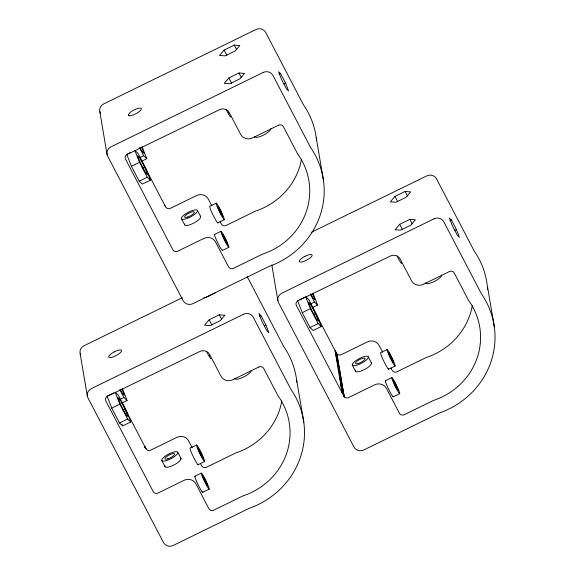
<?xml version="1.0" encoding="UTF-8"?>
<svg xmlns="http://www.w3.org/2000/svg" width="575" height="575" viewBox="0 0 575 575"><rect width="100%" height="100%" fill="white"/><g stroke="black" fill="none" stroke-linecap="round" stroke-linejoin="round"><path stroke-width="0.86" d="M196.456 444.906L197.218 447.774A9.258 0.827 64 0 0 203.536 460.367A9.258 0.827 64 0 0 202.824 456.162A9.258 0.827 64 0 0 196.751 445.028L189.98 448.076L190.742 450.944A9.258 0.827 64 0 0 195.572 461.064A9.258 0.827 64 0 0 198.167 464.233M216.135 203.09L216.897 205.958A9.258 0.827 64 0 0 223.215 218.55A9.258 0.827 64 0 0 222.503 214.346A9.258 0.827 64 0 0 216.437 203.212L209.659 206.26L210.421 209.127A9.258 0.827 64 0 0 215.258 219.248A9.258 0.827 64 0 0 217.853 222.424M386.975 349.449L387.744 352.317A9.258 0.827 64 0 0 394.062 364.909A9.258 0.827 64 0 0 393.35 360.705A9.258 0.827 64 0 0 387.277 349.571L380.499 352.619L381.261 355.487A9.258 0.827 64 0 0 386.098 365.607A9.258 0.827 64 0 0 388.693 368.776M177.804 452.317A9.013 2.587 -27.6 0 1 166.563 460.561A9.013 2.587 -27.6 0 1 164.982 456.334A9.013 2.587 -27.6 0 1 177.804 452.317L181.017 458.462L180.399 460.23A9.013 2.587 -27.6 0 1 170.768 466.368A9.013 2.587 -27.6 0 1 165.003 465.865M197.491 210.5A9.013 2.587 -27.6 0 1 186.243 218.752A9.013 2.587 -27.6 0 1 184.661 214.518A9.013 2.587 -27.6 0 1 197.491 210.5L200.697 216.646L200.078 218.421A9.013 2.587 -27.6 0 1 190.447 224.559A9.013 2.587 -27.6 0 1 184.69 224.056M368.331 356.859A9.013 2.587 -27.6 0 1 357.082 365.111A9.013 2.587 -27.6 0 1 355.508 360.877A9.013 2.587 -27.6 0 1 368.331 356.859L371.543 363.005L370.925 364.773A9.013 2.587 -27.6 0 1 361.287 370.918A9.013 2.587 -27.6 0 1 355.53 370.408M230.855 116.725L230.546 117.034A9.056 0.805 64 0 1 226.241 109.638M211.176 358.541L210.867 358.85A9.056 0.805 64 0 1 206.562 351.454M401.702 263.084L401.386 263.393A9.056 0.805 64 0 1 397.081 255.997M224.121 50.054L219.549 55.444L225.105 55.876L235.24 50.923L239.818 45.533L234.262 45.102L224.121 50.054L226.931 55.437M228.843 77.963L224.272 83.346L229.827 83.778L239.962 78.825L244.54 73.435L238.977 73.003L228.843 77.963L231.653 83.339M209.163 319.772L204.585 325.162L210.148 325.594L220.283 320.634L224.854 315.251L219.298 314.82L209.163 319.772L211.974 325.155M394.967 196.413L390.389 201.803L395.952 202.235L406.087 197.275L410.658 191.892L405.102 191.461L394.967 196.413L397.778 201.796M399.69 224.315L395.111 229.705L400.667 230.137L410.802 225.177L415.38 219.794L409.824 219.362L399.69 224.315L402.493 229.698M279.04 74.34L280.564 73.593L285.588 83.21L288.592 90.929L286.573 89.024L281.549 79.415L278.544 71.695L280.564 73.593M130.439 152.548L126.759 154.352L131.409 166.297L139.186 181.183L142.305 184.122L150.406 180.169L145.755 168.223L137.986 153.331L134.859 150.391L139.509 162.337L147.279 177.222L150.406 180.169M284.064 83.957L285.588 83.21M138.187 158.355L139.66 157.636L144.634 167.16L147.61 174.807L145.604 172.924L140.631 163.401L137.655 155.753L139.66 157.636M139.962 157.536L143.642 155.732L146.762 158.671L141.608 161.187M131.409 166.297L139.509 162.337M142.42 168.238L144.634 167.16M139.186 181.183L147.279 177.222M217.832 222.863L224.307 219.7M214.518 234.449L221.001 231.287M222.403 250.477L228.886 247.307M311.585 232.185L426.83 175.857A7.267 6.936 -9.6 0 1 436.533 178.861L474.224 251.023A83.116 79.271 -9.6 0 1 487.104 284.215L494.371 327.139M182.311 297.706L83.986 345.762A7.238 6.907 -9.6 0 0 80.723 355.077M215.56 292.732L205.426 297.685L203.838 297.562M449.88 220.699L451.404 219.952L456.428 229.569L459.432 237.288L457.412 235.383L452.388 225.774L449.384 218.054L451.404 219.952M259.361 316.157L260.885 315.409L265.902 325.026L268.906 332.738L266.886 330.841L261.869 321.224L258.865 313.512L260.885 315.409M299.812 299.625L304.966 297.11M113.706 392.926L107.079 396.161L111.73 408.106L119.499 422.999L122.626 425.938L130.726 421.978L126.076 410.033L118.299 395.147L115.18 392.207L119.823 404.153L127.6 419.038L130.726 421.978M454.904 230.316L456.428 229.569M264.378 325.773L265.902 325.026M309.027 304.714L310.5 303.995L315.474 313.519L318.449 321.166L316.451 319.283L311.478 309.752L308.502 302.112L310.5 303.995M310.802 303.895L314.482 302.091L317.601 305.03L312.448 307.546M118.5 400.171L119.974 399.452L124.955 408.976L127.923 416.623L125.925 414.74L120.951 405.21L117.976 397.569L119.974 399.452M120.276 399.352L123.956 397.548L127.075 400.488L121.922 403.003M302.249 312.656L310.349 308.696L305.699 296.75L308.825 299.69L316.602 314.575L321.252 326.521L313.152 330.481L310.026 327.542L302.249 312.656L297.606 300.711M111.73 408.106L119.823 404.153M314 314.238L315.474 313.519M122.741 410.054L124.955 408.976M310.026 327.542L318.126 323.581L321.252 326.521M119.499 422.999L127.6 419.038M388.671 369.222L395.154 366.052M198.152 464.679L204.628 461.509M385.365 380.808L391.841 377.646M194.839 476.265L201.315 473.103M393.25 396.829L399.726 393.667M202.723 492.286L209.207 489.124M128.972 115.661L129.591 115.776A7.238 2.077 -27.6 0 0 133.831 114.712L137.173 113.016A7.238 2.077 -27.6 0 0 141.134 108.445A7.238 2.077 -27.6 0 0 134.133 109.969L132.185 111.083A7.238 2.077 -27.6 0 0 128.929 115.683M200.186 216.157L200.697 216.646M371.141 362.617L371.543 363.005M181.017 458.462L180.507 457.973L180.715 459.633M342.118 393.077L335.369 352.137L336.964 353.92L344.224 396.843A3.623 3.45 -9.6 0 0 348.543 397.591L374.72 384.797A8.776 8.366 -9.6 0 1 386.723 388.959L399.402 413.231A3.623 3.45 -9.6 0 0 404.247 414.726L433.385 400.48A68.828 65.643 -9.6 0 0 468.488 300.301L454.25 273.046A3.623 3.45 -9.6 0 0 449.406 271.558L423.229 284.352A8.776 8.366 -9.6 0 1 411.226 280.19L400.15 258.987A7.267 6.929 -9.6 0 0 390.447 255.99L297.979 300.804A3.608 3.443 -9.6 0 0 296.341 305.447L344.224 396.843L336.677 353.56L335.369 352.137L335.175 350.923L336.44 353.172L335.211 351.16M141.888 161.431L165.593 206.82A3.623 3.45 -9.6 0 0 170.437 208.308L196.614 195.514A8.776 8.366 -9.6 0 1 208.617 199.676L211.895 205.936M144.684 446.617L145.913 448.629A3.623 3.45 -9.6 0 0 150.758 450.124L176.935 437.323A8.776 8.366 -9.6 0 1 188.938 441.485L192.215 447.753M144.85 447.594L144.648 446.38L145.913 448.629L122.202 403.247M335.168 350.879L336.44 353.172L314.805 311.765M164.321 204.52L165.593 206.82M144.641 446.337L145.913 448.629M405.102 191.461L407.51 196.068M409.824 219.362L412.232 223.977M234.262 45.102L236.67 49.716M238.977 73.003L241.385 77.618M382.734 352.295L379.464 346.035A8.776 8.366 -9.6 0 0 367.461 341.866L341.284 354.667A3.623 3.45 -9.6 0 1 336.964 353.92M390.921 367.957L392.143 370.307A3.623 3.45 -9.6 0 0 396.987 371.795L426.125 357.557A68.828 65.643 -9.6 0 0 472.334 305.591M352.281 365.039L355.494 371.184M310.744 293.854L312.822 297.821L314.82 299.704L312.441 293.588M310.399 294.278L314.482 302.091M312.311 307L313.972 310.177M310.349 308.696L318.126 323.581M220.074 221.598L221.303 223.948A3.623 3.45 -9.6 0 0 226.147 225.436L255.286 211.197A68.828 65.643 -9.6 0 0 301.494 159.232M247.25 276.697L283.705 346.473A83.116 79.271 -9.6 0 1 296.88 382.21M181.441 218.68L184.647 224.825M139.905 147.495L141.975 151.462L143.98 153.345L141.601 147.229M139.56 147.919L143.642 155.732M219.298 314.82L221.706 319.427M200.395 463.414L201.624 465.764A3.623 3.45 -9.6 0 0 206.468 467.252L235.606 453.014A68.828 65.643 -9.6 0 0 281.815 401.048M161.762 460.496L164.968 466.641M120.225 389.311L122.295 393.278L124.301 395.162L121.914 389.045M119.873 389.735L123.956 397.548M312.965 293.106L317.601 305.03M142.118 146.754L146.762 158.671M122.439 388.563L127.075 400.488M122.008 424.343L122.626 425.938M344.224 396.843L342.779 389.57L343.936 396.491M335.369 352.137L339.099 371.04L342.017 392.495M316.264 137.856L323.524 180.78M296.585 379.673L303.844 422.596M271.817 264.924L277.897 300.847M99.791 111.564L107.051 154.488M80.112 353.373L87.371 396.304M164.371 204.801L164.529 205.778M487.485 287.601A83.116 79.271 -9.6 0 1 487.614 289.311M393.271 396.405A8.934 0.798 64 0 1 388.714 389.419A8.934 0.798 64 0 1 385.652 380.93M441.744 274.886A9.178 2.638 -27.6 0 1 433.996 281.621A9.178 2.638 -27.6 0 1 425.32 282.914M202.745 491.862A8.934 0.798 64 0 1 198.188 484.876A8.934 0.798 64 0 1 195.126 476.387M251.225 370.343A9.178 2.638 -27.6 0 1 243.469 377.078A9.178 2.638 -27.6 0 1 234.794 378.372M209.559 355.724A5.427 0.482 64 0 1 209.379 355.652M100.402 113.261A7.238 6.907 -9.6 0 1 103.665 103.946L255.99 29.497A7.267 6.936 -9.6 0 1 265.693 32.502L303.384 104.664A83.116 79.271 -9.6 0 1 316.559 140.393M229.066 113.836A5.427 0.482 64 0 1 228.282 112.736M222.424 250.046A8.934 0.798 64 0 1 217.868 243.06A8.934 0.798 64 0 1 214.806 234.571M270.904 128.527A9.178 2.638 -27.6 0 1 263.149 135.262A9.178 2.638 -27.6 0 1 254.473 136.555M114.454 351.785L112.506 352.899A7.238 2.077 -27.6 0 0 109.25 357.499L109.911 357.592A7.238 2.077 -27.6 0 0 114.152 356.529L117.487 354.832A7.238 2.077 -27.6 0 0 121.454 350.261A7.238 2.077 -27.6 0 0 114.454 351.785M304.98 256.328L303.025 257.442A7.216 2.07 -27.6 0 0 299.812 262.02L300.43 262.135A7.238 2.077 -27.6 0 0 304.671 261.072L308.013 259.375A7.238 2.077 -27.6 0 0 311.981 254.804A7.238 2.077 -27.6 0 0 304.98 256.328M263.249 72.428L110.932 146.877A7.238 6.907 -9.6 0 0 107.662 156.184L183.152 300.696A7.238 6.907 -9.6 0 0 192.841 303.679L268.985 266.455A83.116 79.271 -9.6 0 0 310.644 147.588L272.952 75.433A7.267 6.936 -9.6 0 0 263.249 72.428M278.566 125.199L252.389 137.993A8.776 8.366 -9.6 0 1 240.379 133.831L229.303 112.628A7.267 6.929 -9.6 0 0 219.607 109.631L127.14 154.445A3.608 3.443 -9.6 0 0 125.501 159.095L172.852 249.744A3.623 3.45 -9.6 0 0 177.697 251.232L203.873 238.438A8.776 8.366 -9.6 0 1 215.884 242.6L228.562 266.879A3.623 3.45 -9.6 0 0 233.407 268.367L262.545 254.121A68.828 65.643 -9.6 0 0 297.642 153.942L283.41 126.694A3.623 3.45 -9.6 0 0 278.566 125.199M434.089 218.78L281.772 293.228A7.238 6.907 -9.6 0 0 278.501 302.543L353.992 447.055A7.238 6.907 -9.6 0 0 363.68 450.031L439.832 412.814A83.116 79.271 -9.6 0 0 481.491 293.947L443.792 221.792A7.267 6.936 -9.6 0 0 434.089 218.78M243.57 314.238L91.245 388.686A7.238 6.907 -9.6 0 0 87.982 398.001L163.472 542.512A7.238 6.907 -9.6 0 0 173.161 545.488L249.306 508.271A83.116 79.271 -9.6 0 0 290.964 389.404L253.266 317.242A7.267 6.936 -9.6 0 0 243.57 314.238M258.887 367.015L232.702 379.809A8.776 8.366 -9.6 0 1 220.699 375.647L209.623 354.444A7.267 6.929 -9.6 0 0 199.928 351.447L107.46 396.261A3.608 3.443 -9.6 0 0 105.822 400.904L153.173 491.56A3.623 3.45 -9.6 0 0 158.017 493.048L184.194 480.254A8.776 8.366 -9.6 0 1 196.197 484.416L208.883 508.688A3.623 3.45 -9.6 0 0 213.728 510.183L242.866 495.938A68.828 65.643 -9.6 0 0 277.962 395.758L263.731 368.503A3.623 3.45 -9.6 0 0 258.887 367.015M389.023 354.416A5.685 0.503 64 0 0 393.386 362.775A5.685 0.503 64 0 0 390.777 356.069A5.685 0.503 64 0 0 389.023 354.416M392.574 380.413A8.934 0.798 64 0 0 399.438 393.544A8.934 0.798 64 0 0 395.334 383.007A8.934 0.798 64 0 0 392.574 380.413M358.369 363.457A5.427 1.56 -27.6 0 0 365.139 358.484A5.427 1.56 -27.6 0 0 357.413 360.906A5.427 1.56 -27.6 0 0 358.369 363.457M393.839 382.476A5.412 0.482 64 0 0 398.001 390.432A5.412 0.482 64 0 0 395.514 384.05A5.412 0.482 64 0 0 393.839 382.476M167.843 458.908A5.427 1.56 -27.6 0 0 174.62 453.941A5.427 1.56 -27.6 0 0 166.887 456.363A5.427 1.56 -27.6 0 0 167.843 458.908M203.32 477.933A5.412 0.482 64 0 0 207.474 485.889A5.412 0.482 64 0 0 204.987 479.507A5.412 0.482 64 0 0 203.32 477.933M198.497 449.873A5.685 0.503 64 0 0 202.867 458.232A5.685 0.503 64 0 0 200.258 451.526A5.685 0.503 64 0 0 198.497 449.873M202.055 475.87A8.934 0.798 64 0 0 208.912 489.002A8.934 0.798 64 0 0 204.815 478.465A8.934 0.798 64 0 0 202.055 475.87M218.184 208.057A5.685 0.503 64 0 0 222.547 216.416A5.685 0.503 64 0 0 219.938 209.71A5.685 0.503 64 0 0 218.184 208.057M221.734 234.054A8.934 0.798 64 0 0 228.598 247.193A8.934 0.798 64 0 0 224.494 236.648A8.934 0.798 64 0 0 221.734 234.054M222.999 236.124A5.412 0.482 64 0 0 227.154 244.073A5.412 0.482 64 0 0 224.667 237.691A5.412 0.482 64 0 0 222.999 236.124M187.522 217.098A5.427 1.56 -27.6 0 0 194.3 212.125A5.427 1.56 -27.6 0 0 186.573 214.547A5.427 1.56 -27.6 0 0 187.522 217.098"/></g></svg>
